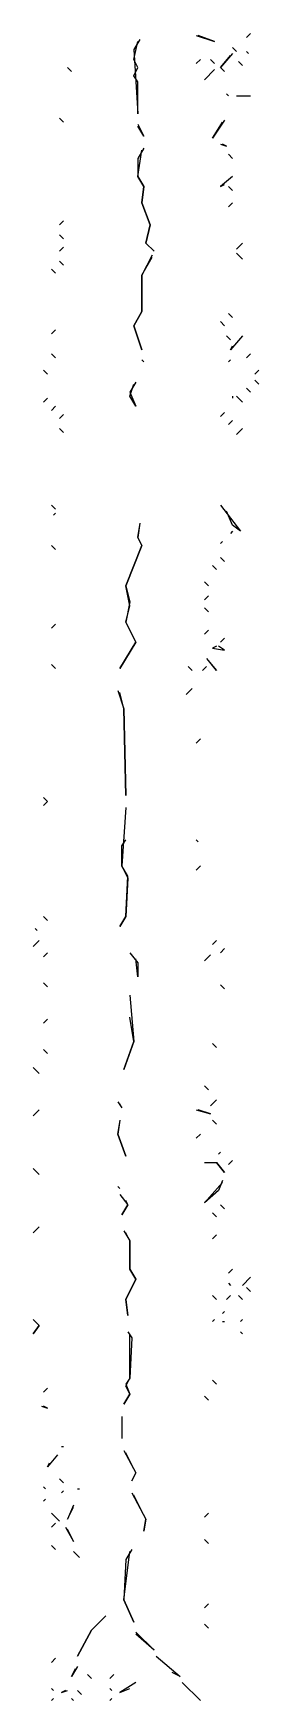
# Model space of a CAD drawing. Extents: x 1 to 2775, y -31 to 2075.
# Drawn here: x 523.5 to 542.2, y 25.3 to 163.2 of the extents above; entities that cross this region are included whole.
import ezdxf

# ---------------------------------------------------------------- set-up
doc = ezdxf.new("R2010")
doc.units = 0
doc.layers.add('LINEWORK', color=4, linetype='CONTINUOUS')

msp = doc.modelspace()

# ---------------------------------------------------------------- linework, layer by layer
at = {"layer": 'LINEWORK'}
for points in [[(532.3333, 162.6667), (531.8333, 161.8333), (532.1667, 156.5), (532.1667, 159.1667), (531.8333, 159.6667), (532.1667, 160.3333), (531.8333, 161), (532.1667, 162.5)], [(537, 163), (538.5, 162.5), (537.1667, 163)], [(541.5, 163.1667), (541.1667, 162.8333)], [(540, 161.5), (539, 160.3333), (539.3333, 160), (539, 160.3333), (539.8333, 161.3333)], [(540, 162), (540.3333, 161.6667)], [(541.1667, 161.6667), (541.3333, 161.5)], [(526.3333, 160.3333), (526.6667, 160)], [(537.3333, 161), (537, 160.6667)], [(538.5, 160.1667), (537.6667, 159.3333)], [(538.1667, 161), (538.5, 160.6667)], [(540.5, 160.8333), (540.8333, 160.5)], [(539.5, 158.1667), (539.6667, 158)], [(540.3333, 158), (541.5, 158)], [(525.6667, 156.1667), (526, 155.8333)], [(539.3333, 156), (538.3333, 154.5), (539.1667, 155.8333)], [(532.1667, 155.6667), (532.6667, 154.6667), (532.1667, 155.5)], [(532.6667, 153.6667), (532.1667, 152.8333), (532.1667, 151.3333), (532.6667, 150.5), (532.5, 149.1667), (533.1667, 147.3333), (532.8333, 145.8333), (533.5, 145.1667), (532.8333, 145.8333), (533.1667, 147.3333), (532.5, 149.1667), (532.6667, 150.5), (532.1667, 151.3333), (532.5, 153.5)], [(539, 154), (539.5, 153.8333), (539.1667, 154)], [(539.6667, 153.1667), (540, 152.8333)], [(540, 151.3333), (539, 150.5), (539.3333, 150.6667)], [(539.6667, 150.5), (540, 150.1667)], [(540, 149.1667), (539.6667, 148.8333)], [(526, 147.6667), (525.6667, 147.3333)], [(525.6667, 146.5), (526, 146.1667)], [(526, 145.5), (525.6667, 145.1667)], [(533.3333, 144.8333), (532.5, 143.1667), (532.5, 140.1667), (531.8333, 139), (532.5, 137), (531.8333, 139), (532.5, 140.1667), (532.5, 143.1667), (533.3333, 144.6667)], [(540.8333, 145.8333), (540.3333, 145.3333)], [(540.3333, 145), (540.8333, 144.5)], [(525, 143.6667), (525.3333, 143.3333)], [(525.6667, 144.3333), (526, 144)], [(539, 139.3333), (539.3333, 139)], [(539.6667, 140), (540, 139.6667)], [(525.3333, 138.6667), (525, 138.3333)], [(539.5, 138.1667), (539.8333, 137.8333)], [(540.8333, 138.1667), (539.8333, 137), (540, 137.3333)], [(525, 136.6667), (525.3333, 136.3333)], [(541.5, 136.6667), (541.1667, 136.3333)], [(524.3333, 135.3333), (524.6667, 135)], [(532.5, 136.1667), (532.6667, 136)], [(539.8333, 136.1667), (539.6667, 136)], [(542.1667, 135.3333), (541.8333, 135)], [(532, 134.3333), (531.5, 133.5), (532, 132.3333), (531.5, 133.1667), (531.8333, 134.1667)], [(541.1667, 133.8333), (541.5, 133.5)], [(541.8333, 134.5), (542.1667, 134.1667)], [(524.6667, 133), (524.3333, 132.6667)], [(525.3333, 132.3333), (525, 132)], [(540, 133.1667), (540, 133)], [(540.3333, 133.1667), (540.8333, 132.6667)], [(526, 131.6667), (525.6667, 131.3333)], [(539.3333, 131.8333), (539, 131.5)], [(540, 131.1667), (539.6667, 130.8333)], [(525.6667, 130.5), (526, 130.1667)], [(540.8333, 130.5), (540.3333, 130)], [(525, 124.1667), (525.3333, 123.8333)], [(539, 124.1667), (540.6667, 122), (540, 122.5), (539.5, 123.6667)], [(525.3333, 123.5), (525.1667, 123.3333)], [(532.3333, 122.6667), (532.1667, 121.5), (532.5, 120.8333), (531.1667, 117.5), (531.5, 116.1667), (531.1667, 114.5), (532, 112.8333), (530.6667, 110.6667), (532, 112.8333), (531.1667, 114.5), (531.5, 115.8333), (531.1667, 117.5), (532.5, 120.8333), (532.1667, 121.5), (532.3333, 122.5)], [(540, 122), (539.8333, 121.8333)], [(525, 120.8333), (525.3333, 120.5)], [(539.1667, 121.1667), (539, 121)], [(538.3333, 119.1667), (538.6667, 118.8333)], [(539, 119.8333), (539.3333, 119.5)], [(537.6667, 117.8333), (538, 117.5)], [(538, 116.6667), (537.6667, 116.3333)], [(537.6667, 115.6667), (538, 115.3333)], [(525.3333, 114.3333), (525, 114)], [(538, 113.8333), (537.6667, 113.5)], [(539.3333, 113.1667), (539, 112.8333)], [(538.6667, 112.5), (538.3333, 112.3333), (539.3333, 112.1667), (538.8333, 112.5)], [(525, 111), (525.3333, 110.6667)], [(536.3333, 110.8333), (536.6667, 110.5)], [(537.8333, 110.8333), (537.5, 110.5)], [(537.8333, 111.5), (538.6667, 110.5), (538, 111.3333)], [(536.6667, 109), (536.1667, 108.5)], [(530.5, 108.8333), (531, 107.3333), (531.1667, 100.1667), (531, 107.3333), (530.6667, 108.6667)], [(537.3333, 104.8333), (537, 104.5)], [(524.3333, 100), (524.6667, 99.6667), (524.3333, 99.3333), (524.6667, 99.6667)], [(531.1667, 99.1667), (530.8333, 94.3333), (531.3333, 93.3333), (531.1667, 90.1667), (530.6667, 89.3333), (531.1667, 90.1667), (531.3333, 93.5), (530.8333, 94.3333), (530.8333, 96), (531.1667, 96.5)], [(537, 96.5), (537.1667, 96.3333)], [(537.3333, 94.3333), (537, 94)], [(524.3333, 90.1667), (524.6667, 89.8333)], [(523.6667, 89.1667), (523.8333, 89)], [(524, 88.1667), (523.5, 87.6667)], [(524.6667, 87.1667), (524.3333, 86.8333)], [(531.5, 87.1667), (532.1667, 86.3333), (532.1667, 85.1667), (532, 86.6667)], [(538.1667, 87), (537.6667, 86.5)], [(538.6667, 88.1667), (538.3333, 87.8333)], [(539.3333, 87.5), (539, 87.1667)], [(524.3333, 84.6667), (524.6667, 84.3333)], [(539, 84.5), (539.3333, 84.1667)], [(531.5, 83.6667), (531.8333, 79.8333), (531, 77.5), (531.8333, 79.8333), (531.5, 81.8333)], [(524.6667, 81.6667), (524.3333, 81.3333)], [(524.3333, 79.1667), (524.6667, 78.8333)], [(538.3333, 79.6667), (538.6667, 79.3333)], [(523.5, 77.6667), (524, 77.1667)], [(537.6667, 76.1667), (538, 75.8333)], [(530.5, 74.8333), (530.8333, 74.3333), (530.6667, 74.6667)], [(538.6667, 75), (538.1667, 74.5)], [(524, 74.1667), (523.5, 73.6667)], [(530.6667, 73.3333), (530.5, 72.1667), (531.1667, 70.3333), (530.5, 72.1667), (530.6667, 73.1667)], [(537, 74.1667), (538.1667, 73.8333), (537.1667, 74.1667)], [(538.3333, 73.3333), (538.6667, 73)], [(537.3333, 72.1667), (537, 71.8333)], [(539, 70.6667), (538.8333, 70.5)], [(523.5, 69.3333), (524, 68.8333)], [(537.6667, 69.8333), (538.6667, 69.8333), (539.3333, 69), (538.6667, 69.8333)], [(540, 70), (539.6667, 69.6667)], [(530.5, 67.8333), (530.6667, 67.6667)], [(539.1667, 68.3333), (538.8333, 67.5), (537.6667, 66.5), (539.1667, 68.1667)], [(530.6667, 67.1667), (531.3333, 66.3333), (530.8333, 65.5), (531.3333, 66.3333), (531.1667, 66.6667)], [(539, 66.3333), (539.3333, 66)], [(538.3333, 65.6667), (538.6667, 65.3333)], [(524, 64.5), (523.5, 64)], [(531, 64.1667), (531.5, 63.3333), (531.5, 61), (532, 60.1667), (531.1667, 58.5), (531.3333, 57.1667), (531.1667, 58.5), (532, 60.1667), (531.5, 61), (531.5, 63.3333), (531.1667, 64)], [(538.6667, 63.8333), (538.3333, 63.5)], [(540, 61), (539.6667, 60.6667)], [(539.6667, 59.8333), (539.8333, 59.6667)], [(541.5, 60.3333), (540.8333, 59.6667)], [(541.1667, 59.5), (541.5, 59.1667)], [(538.3333, 58.8333), (538.6667, 58.5)], [(539.8333, 58.8333), (539.5, 58.5)], [(540.5, 58.8333), (540.8333, 58.5)], [(523.5, 56.8333), (524, 56.3333), (523.5, 55.6667), (524, 56.3333)], [(538.5, 56.8333), (538.3333, 56.6667)], [(539.3333, 57.5), (539.1667, 57.3333)], [(539.1667, 56.6667), (539.3333, 56.6667)], [(540.8333, 56.8333), (540.6667, 56.6667)], [(531.3333, 55.8333), (531.6667, 55.3333), (531.5, 52), (531.1667, 51.5), (531.5, 50.6667), (531, 49.8333), (531.5, 50.6667), (531.1667, 51.3333), (531.5, 52), (531.5, 55.6667)], [(540.6667, 55.8333), (540.8333, 55.6667)], [(524.6667, 51.1667), (524.3333, 50.8333)], [(538.3333, 51.8333), (538.6667, 51.5)], [(524.1667, 49.6667), (524.6667, 49.5), (524.3333, 49.6667)], [(537.6667, 50.5), (538, 50.1667)], [(530.8333, 48.8333), (530.8333, 47)], [(525.5, 45.6667), (524.6667, 44.6667), (524.8333, 45)], [(525.8333, 46.3333), (526, 46.3333)], [(531, 46), (532, 44.1667), (531.6667, 43.5), (532, 44.1667), (531.1667, 45.8333)], [(524.3333, 43), (524.5, 42.8333)], [(525.6667, 43.6667), (526, 43.3333)], [(527.1667, 42.8333), (527.3333, 42.8333)], [(524.5, 42), (524.3333, 41.8333)], [(526, 42.6667), (525.8333, 42.5)], [(526.8333, 41.5), (526.3333, 40.3333), (526.8333, 41.3333)], [(531.6667, 42.5), (532.8333, 40.3333), (532.6667, 39.3333), (532.8333, 40.3333), (531.8333, 42.3333)], [(525, 40.8333), (525.6667, 40.1667)], [(525.3333, 40), (525, 39.6667)], [(538, 40.8333), (537.6667, 40.5)], [(526.1667, 39.6667), (526.8333, 38.5), (526.3333, 39.5)], [(537.6667, 38.6667), (538, 38.3333)], [(525, 38.1667), (525.3333, 37.8333)], [(526.8333, 37.6667), (527.3333, 37.1667)], [(531.6667, 37.8333), (531.1667, 37), (531, 33.6667), (531.8333, 31.8333), (531, 33.6667), (531.5, 37.6667)], [(538, 33.3333), (537.6667, 33)], [(529.5, 32.3333), (528.3333, 31.1667), (527.1667, 29), (528.3333, 31.1667)], [(532, 31), (533.5, 29.5), (532, 30.8333)], [(537.6667, 31.6667), (538, 31.3333)], [(533.6667, 29), (535.6667, 27.3333), (535, 27.6667)], [(525.3333, 28.8333), (525, 28.5)], [(527.1667, 28.1667), (526.6667, 27.3333), (527, 28)], [(525, 26.3333), (525.1667, 26.1667)], [(528, 27.5), (528.3333, 27.1667)], [(530.1667, 27.5), (529.8333, 27.1667)], [(529.8333, 26.3333), (530, 26.1667)], [(532, 26.8333), (530.6667, 26), (531.5, 26.3333)], [(535.8333, 26.8333), (537.3333, 25.3333)], [(525.1667, 25.5), (525, 25.3333)], [(526.1667, 26.1667), (525.8333, 26), (526.3333, 26.1667)], [(526.6667, 25.5), (526.8333, 25.3333)], [(527.1667, 26.1667), (527.5, 25.8333)], [(530, 25.5), (529.8333, 25.3333)]]:
    msp.add_lwpolyline(points, dxfattribs=at)

doc.saveas('drawing.dxf')
